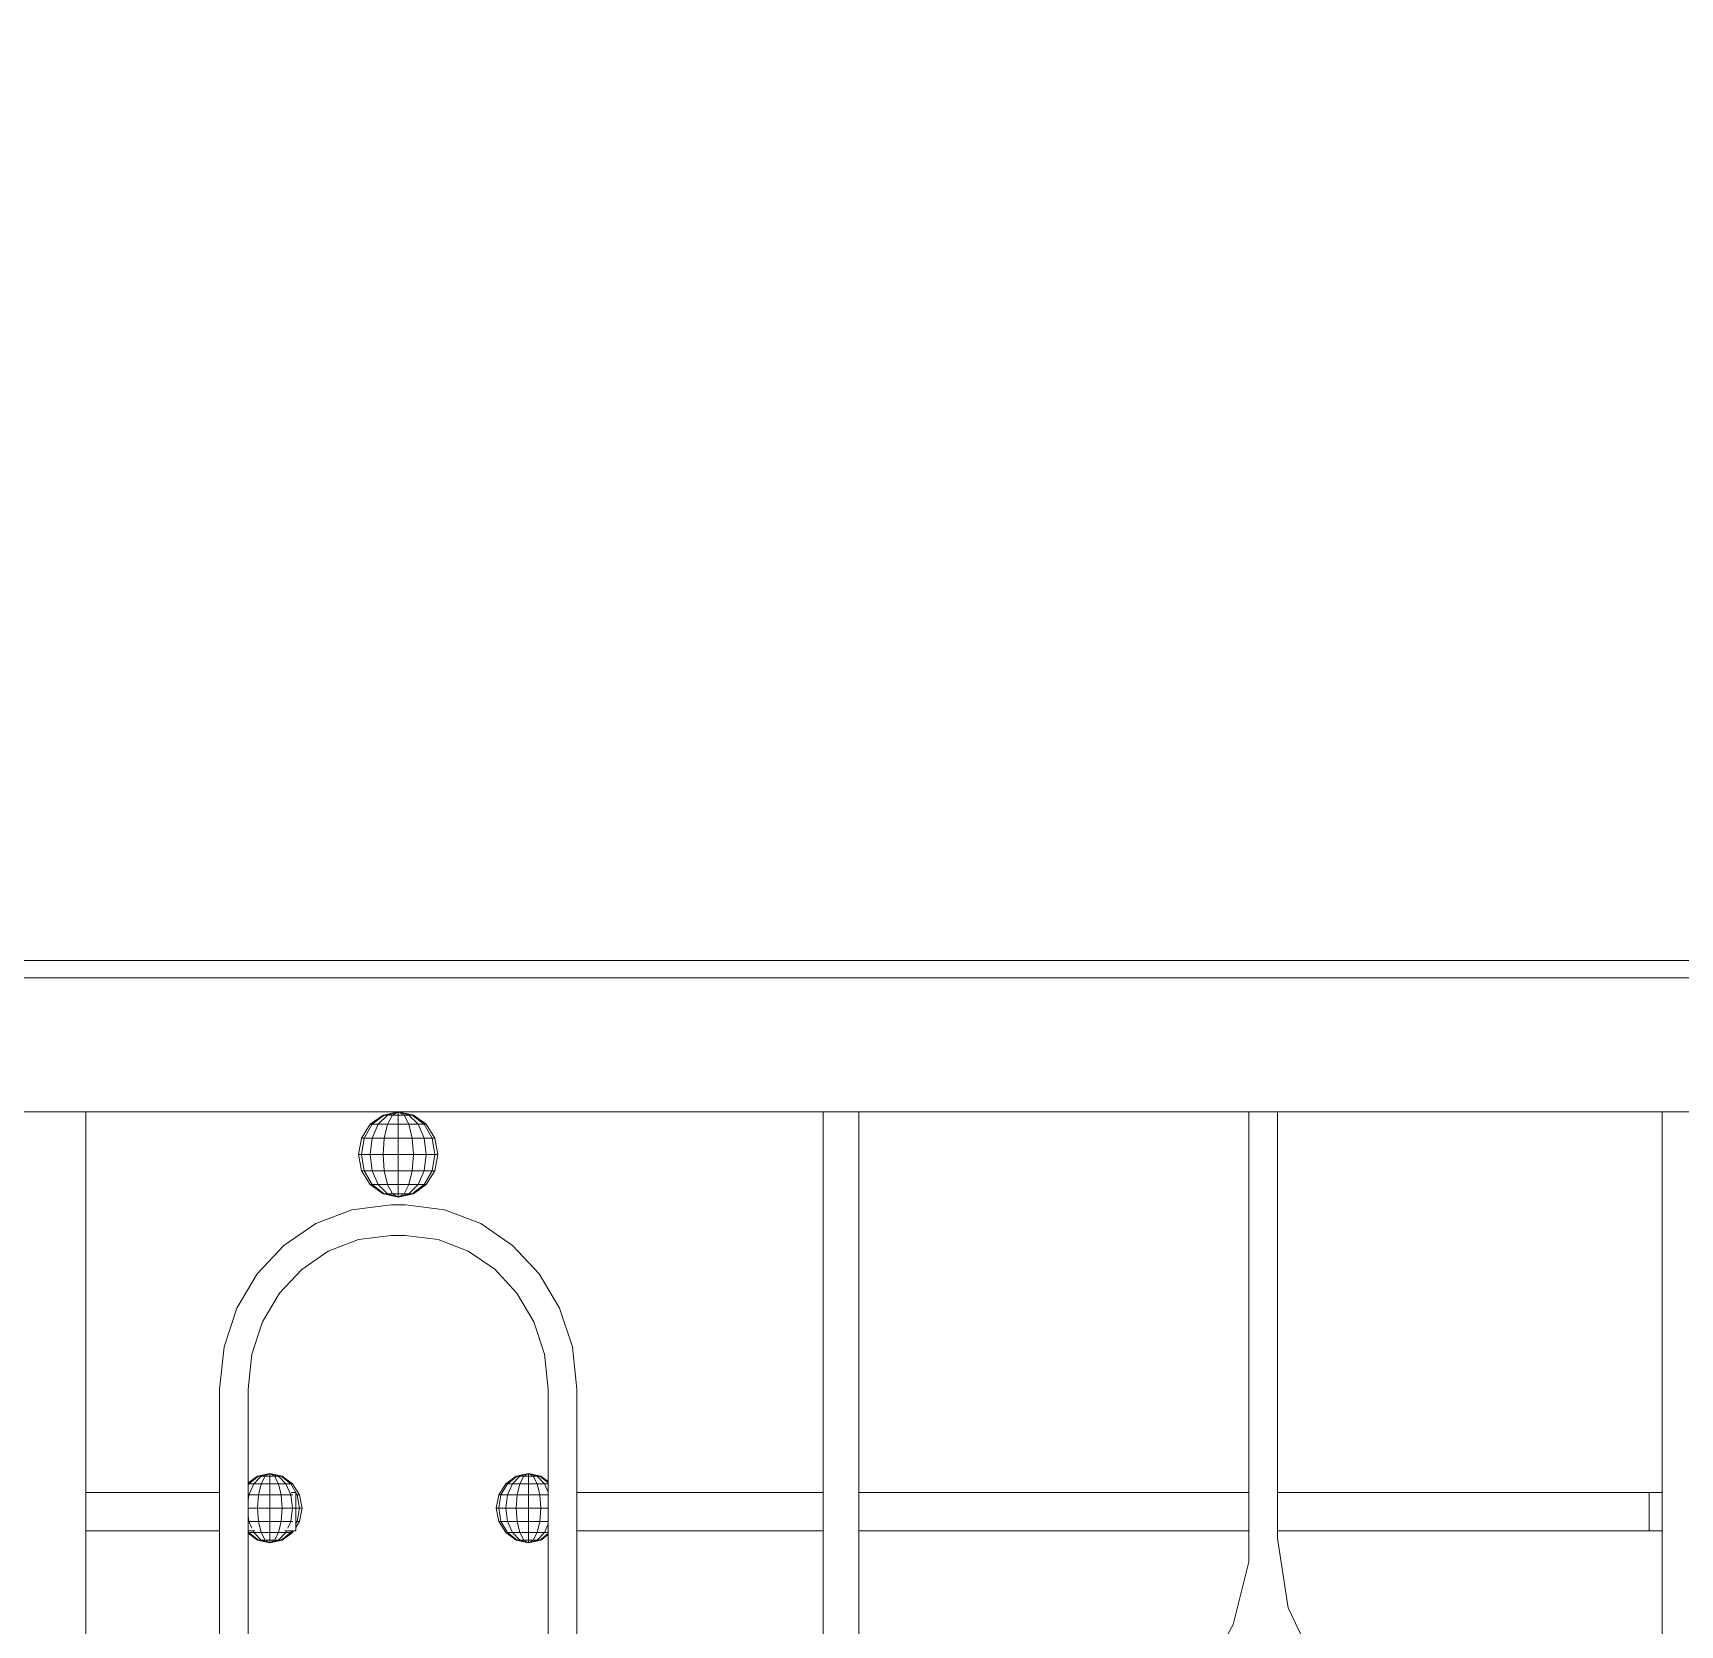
# Model space of a CAD drawing. Header units: millimetres. Extents: x 1832547 to 2001569, y -558009 to -417808.
# Drawn here: x 1917956 to 1918391.9, y -547431.7 to -547010.4 of the extents above; entities that cross this region are included whole.
import ezdxf

# ---------------------------------------------------------------- set-up
doc = ezdxf.new("R2010")
doc.units = ezdxf.units.MM
doc.header["$MEASUREMENT"] = 0
doc.layers.add('CA_manh 08', color=8, linetype='CONTINUOUS', lineweight=9)
doc.layers.add('H', color=250, linetype='CONTINUOUS')

msp = doc.modelspace()

# ---------------------------------------------------------------- hatches: boundary and pattern name
at = {"layer": 'H'}
h = msp.add_hatch(dxfattribs=at)
h.set_pattern_fill('ANSI31', color=256, scale=250, style=0)
h.paths.add_polyline_path([(1928169.95, -551249.24), (1928389.95, -551249.24), (1928389.95, -551899.24), (1928169.95, -551899.24)])
h.paths.add_polyline_path([(1928549.95, -551169.24), (1928494.95, -551169.24), (1928494.95, -551249.24), (1928389.95, -551249.24), (1928389.95, -551309.24), (1928449.95, -551309.24), (1928499.95, -551309.24), (1928499.95, -551279.24), (1928505.93, -551275.51), (1928511.56, -551271.26), (1928516.79, -551266.52), (1928521.56, -551261.33), (1928525.85, -551255.73), (1928529.63, -551249.77), (1928532.85, -551243.5), (1928535.49, -551236.96), (1928537.54, -551230.21), (1928538.97, -551223.3), (1928539.77, -551216.29), (1928539.95, -551209.24), (1928549.95, -551209.24)])
h.paths.add_polyline_path([(1928429.95, -551119.24), (1928419.95, -551119.24), (1928419.95, -551099.24), (1928389.95, -551099.24), (1928389.95, -551169.24), (1928439.95, -551169.24), (1928439.95, -551149.24), (1928429.95, -551149.24)])
h.paths.add_polyline_path([(1928169.95, -547549.24), (1928389.95, -547549.24), (1928389.95, -548199.24), (1928169.95, -548199.24)])
h.paths.add_polyline_path([(1928429.95, -547419.24), (1928419.95, -547419.24), (1928419.95, -547399.24), (1928389.95, -547399.24), (1928389.95, -547469.24), (1928439.95, -547469.24), (1928439.95, -547449.24), (1928429.95, -547449.24)])
h.paths.add_polyline_path([(1928549.95, -547469.24), (1928494.95, -547469.24), (1928494.95, -547549.24), (1928389.95, -547549.24), (1928389.95, -547609.24), (1928449.95, -547609.24), (1928499.95, -547609.24), (1928499.95, -547579.24), (1928505.93, -547575.51), (1928511.56, -547571.26), (1928516.79, -547566.52), (1928521.56, -547561.33), (1928525.85, -547555.73), (1928529.63, -547549.77), (1928532.85, -547543.5), (1928535.49, -547536.96), (1928537.54, -547530.21), (1928538.97, -547523.3), (1928539.77, -547516.29), (1928539.95, -547509.24), (1928549.95, -547509.24)])
h.paths.add_polyline_path([(1928519.95, -548909.24), (1928389.95, -548909.24), (1928389.95, -548984.24), (1928454.95, -548984.24), (1928454.95, -549034.24), (1928389.95, -549034.24), (1928389.95, -549119.24), (1928419.95, -549119.24), (1928419.95, -549099.24), (1928429.95, -549099.24), (1928429.95, -549069.24), (1928439.95, -549069.24), (1928439.95, -549049.24), (1928459.95, -549049.24), (1928469.95, -549049.24), (1928469.95, -549019.24), (1928475.93, -549015.51), (1928481.56, -549011.26), (1928486.79, -549006.52), (1928491.56, -549001.33), (1928495.85, -548995.73), (1928499.63, -548989.77), (1928502.85, -548983.5), (1928505.49, -548976.96), (1928507.54, -548970.21), (1928508.97, -548963.3), (1928509.77, -548956.29), (1928509.95, -548949.24), (1928519.95, -548949.24)])
h.paths.add_polyline_path([(1928169.95, -548599.24), (1928389.95, -548599.24), (1928389.95, -548984.24), (1928169.95, -548984.24)])
h.paths.add_polyline_path([(1928519.95, -545209.24), (1928389.95, -545209.24), (1928389.95, -545284.24), (1928454.95, -545284.24), (1928454.95, -545334.24), (1928389.95, -545334.24), (1928389.95, -545419.24), (1928419.95, -545419.24), (1928419.95, -545399.24), (1928429.95, -545399.24), (1928429.95, -545369.24), (1928439.95, -545369.24), (1928439.95, -545349.24), (1928459.95, -545349.24), (1928469.95, -545349.24), (1928469.95, -545319.24), (1928475.93, -545315.51), (1928481.56, -545311.26), (1928486.79, -545306.52), (1928491.56, -545301.33), (1928495.85, -545295.73), (1928499.63, -545289.77), (1928502.85, -545283.5), (1928505.49, -545276.96), (1928507.54, -545270.21), (1928508.97, -545263.3), (1928509.77, -545256.29), (1928509.95, -545249.24), (1928519.95, -545249.24)])
h.paths.add_polyline_path([(1928169.95, -544976.05), (1928389.95, -544976.05), (1928389.95, -545284.24), (1928169.95, -545284.24)])
edge = h.paths.add_edge_path()
edge.add_line((1926914.96, -541609.26), (1927024.91, -541609.26))
edge.add_line((1927024.91, -541609.26), (1927134.86, -541609.26))
edge.add_line((1927134.86, -541609.26), (1927134.86, -541649.26))
edge.add_line((1927134.86, -541649.26), (1927099.82, -541649.26))
edge.add_line((1927099.82, -541649.26), (1927099.82, -541674.26))
edge.add_line((1927099.82, -541674.26), (1927084.83, -541674.26))
edge.add_line((1927084.83, -541674.26), (1927084.83, -541704.26))
edge.add_arc((1927469.4, -542085.72), 541.67, 135.233, 145.9663)
edge.add_arc((1927335.16, -541979.99), 371.46, 147.8935, 165.8597)
edge.add_line((1926974.96, -541889.24), (1926939.96, -541889.24))
edge.add_line((1926939.96, -541889.24), (1926939.96, -541924.24))
edge.add_line((1926939.96, -541924.24), (1926914.96, -541924.24))
edge.add_line((1926914.96, -541924.24), (1926914.96, -541609.26))
edge = h.paths.add_edge_path()
edge.add_line((1917974.83, -541609.25), (1917864.89, -541609.25))
edge.add_line((1917864.89, -541609.25), (1917754.94, -541609.25))
edge.add_line((1917754.94, -541609.25), (1917754.94, -541649.25))
edge.add_line((1917754.94, -541649.25), (1917789.97, -541649.25))
edge.add_line((1917789.97, -541649.25), (1917789.97, -541674.25))
edge.add_line((1917789.97, -541674.25), (1917804.97, -541674.25))
edge.add_line((1917804.97, -541674.25), (1917804.97, -541704.25))
edge.add_arc((1917420.39, -542085.71), 541.67, 34.0337, 44.767, ccw=False)
edge.add_arc((1917554.63, -541979.98), 371.46, 14.1403, 32.1065, ccw=False)
edge.add_line((1917914.83, -541889.23), (1917949.83, -541889.23))
edge.add_line((1917949.83, -541889.23), (1917949.83, -541924.23))
edge.add_line((1917949.83, -541924.23), (1917974.83, -541924.23))
edge.add_line((1917974.83, -541924.23), (1917974.83, -541609.25))
h.paths.add_polyline_path([(1918829.83, -544999.23), (1918609.83, -544999.23), (1918609.83, -545284.24), (1918829.83, -545284.24)])
h.paths.add_polyline_path([(1918479.83, -545209.24), (1918609.83, -545209.24), (1918609.83, -545284.24), (1918544.83, -545284.24), (1918544.83, -545334.24), (1918609.83, -545334.24), (1918609.83, -545419.24), (1918579.83, -545419.24), (1918579.83, -545399.24), (1918569.83, -545399.24), (1918569.83, -545369.24), (1918559.83, -545369.24), (1918559.83, -545349.24), (1918539.83, -545349.24), (1918529.83, -545349.24), (1918529.83, -545319.24), (1918523.85, -545315.51), (1918518.22, -545311.26), (1918512.99, -545306.52), (1918508.22, -545301.33), (1918503.93, -545295.73), (1918500.15, -545289.77), (1918496.93, -545283.5), (1918494.29, -545276.96), (1918492.24, -545270.21), (1918490.81, -545263.3), (1918490.01, -545256.29), (1918489.83, -545249.24), (1918479.83, -545249.24)])
h.paths.add_polyline_path([(1918609.83, -548984.24), (1918829.83, -548984.24), (1918829.83, -548599.24), (1918609.83, -548599.24)])
h.paths.add_polyline_path([(1918479.83, -548909.24), (1918609.83, -548909.24), (1918609.83, -548984.24), (1918544.83, -548984.24), (1918544.83, -549034.24), (1918609.83, -549034.24), (1918609.83, -549119.24), (1918579.83, -549119.24), (1918579.83, -549099.24), (1918569.83, -549099.24), (1918569.83, -549069.24), (1918559.83, -549069.24), (1918559.83, -549049.24), (1918539.83, -549049.24), (1918529.83, -549049.24), (1918529.83, -549019.24), (1918523.85, -549015.51), (1918518.22, -549011.26), (1918512.99, -549006.52), (1918508.22, -549001.33), (1918503.93, -548995.73), (1918500.15, -548989.77), (1918496.93, -548983.5), (1918494.29, -548976.96), (1918492.24, -548970.21), (1918490.81, -548963.3), (1918490.01, -548956.29), (1918489.83, -548949.24), (1918479.83, -548949.24)])
h.paths.add_polyline_path([(1929090.07, -544779.89), (1929089.95, -544780.02), (1929089.95, -544780.04)])

# ---------------------------------------------------------------- linework, layer by layer
at = {"layer": 'CA_manh 08'}
for p, q in [((1917279.83, -547255.88), (1918632.11, -547255.88)), ((1918632.11, -547260.46), (1917279.83, -547260.46)), ((1917969.94, -547295.88), (1917942.01, -547295.88)), ((1917969.94, -547396.65), (1917969.94, -547295.88)), ((1917969.94, -547295.88), (1918052.64, -547295.88)), ((1918042.93, -547302.85), (1918045.2, -547299.19)), ((1918043.66, -547302.85), (1918045.77, -547299.19)), ((1918045.2, -547299.19), (1918048.62, -547296.74)), ((1918045.77, -547299.19), (1918045.2, -547299.19)), ((1918045.77, -547299.19), (1918048.92, -547296.74)), ((1918047.38, -547299.19), (1918045.77, -547299.19)), ((1918045.77, -547302.85), (1918047.38, -547299.19)), ((1918047.38, -547299.19), (1918049.8, -547296.74)), ((1918049.8, -547299.19), (1918047.38, -547299.19)), ((1918048.62, -547296.74), (1918052.64, -547295.88)), ((1918048.92, -547296.74), (1918048.62, -547296.74)), ((1918048.92, -547296.74), (1918052.64, -547295.88)), ((1918049.8, -547296.74), (1918048.92, -547296.74)), ((1918048.92, -547302.85), (1918049.8, -547299.19)), ((1918049.8, -547296.74), (1918052.64, -547295.88)), ((1918051.1, -547296.74), (1918049.8, -547296.74)), ((1918049.8, -547299.19), (1918051.1, -547296.74)), ((1918052.64, -547299.19), (1918049.8, -547299.19)), ((1918051.1, -547296.74), (1918052.64, -547295.88)), ((1918052.64, -547296.74), (1918051.1, -547296.74)), ((1918052.64, -547295.88), (1918052.64, -547296.74)), ((1918054.18, -547296.74), (1918052.64, -547295.88)), ((1918055.49, -547296.74), (1918052.64, -547295.88)), ((1918056.36, -547296.74), (1918052.64, -547295.88)), ((1918056.66, -547296.74), (1918052.64, -547295.88)), ((1918052.64, -547295.88), (1918165.1, -547295.88)), ((1918054.18, -547296.74), (1918052.64, -547296.74)), ((1918052.64, -547296.74), (1918052.64, -547299.19)), ((1918055.49, -547299.19), (1918052.64, -547299.19)), ((1918052.64, -547299.19), (1918052.64, -547302.85)), ((1918055.49, -547296.74), (1918054.18, -547296.74)), ((1918055.49, -547299.19), (1918054.18, -547296.74)), ((1918056.36, -547296.74), (1918055.49, -547296.74)), ((1918057.9, -547299.19), (1918055.49, -547296.74)), ((1918057.9, -547299.19), (1918055.49, -547299.19)), ((1918056.36, -547302.85), (1918055.49, -547299.19)), ((1918056.66, -547296.74), (1918056.36, -547296.74)), ((1918059.51, -547299.19), (1918056.36, -547296.74)), ((1918060.08, -547299.19), (1918056.66, -547296.74)), ((1918632.11, -547295.88), (1918057.19, -547295.88)), ((1918059.51, -547299.19), (1918057.9, -547299.19)), ((1918059.51, -547302.85), (1918057.9, -547299.19)), ((1918060.08, -547299.19), (1918059.51, -547299.19)), ((1918061.62, -547302.85), (1918059.51, -547299.19)), ((1918062.36, -547302.85), (1918060.08, -547299.19)), ((1918174.56, -547295.88), (1918165.1, -547295.88)), ((1918165.1, -547295.88), (1918165.1, -547396.65)), ((1918174.56, -547295.88), (1918277.76, -547295.88)), ((1918174.56, -547396.65), (1918174.56, -547295.88)), ((1918277.76, -547295.88), (1918277.76, -547396.65)), ((1918277.76, -547295.88), (1918285.33, -547295.88)), ((1918285.33, -547396.65), (1918285.33, -547295.88)), ((1918285.33, -547295.88), (1918387.18, -547295.88)), ((1918387.18, -547295.88), (1918396.64, -547295.88)), ((1918387.18, -547295.88), (1918387.18, -547396.65)), ((1918042.13, -547307.17), (1918042.93, -547302.85)), ((1918043.66, -547302.85), (1918042.93, -547302.85)), ((1918042.93, -547307.17), (1918043.66, -547302.85)), ((1918045.77, -547302.85), (1918043.66, -547302.85)), ((1918045.2, -547307.17), (1918045.77, -547302.85)), ((1918048.92, -547302.85), (1918045.77, -547302.85)), ((1918048.62, -547307.17), (1918048.92, -547302.85)), ((1918052.64, -547302.85), (1918048.92, -547302.85)), ((1918056.36, -547302.85), (1918052.64, -547302.85)), ((1918052.64, -547302.85), (1918052.64, -547307.17)), ((1918059.51, -547302.85), (1918056.36, -547302.85)), ((1918056.66, -547307.17), (1918056.36, -547302.85)), ((1918061.62, -547302.85), (1918059.51, -547302.85)), ((1918060.08, -547307.17), (1918059.51, -547302.85)), ((1918062.36, -547302.85), (1918061.62, -547302.85)), ((1918062.36, -547307.17), (1918061.62, -547302.85)), ((1918063.16, -547307.17), (1918062.36, -547302.85)), ((1918042.93, -547307.17), (1918042.13, -547307.17)), ((1918042.93, -547311.5), (1918042.13, -547307.17)), ((1918045.2, -547307.17), (1918042.93, -547307.17)), ((1918043.66, -547311.5), (1918042.93, -547307.17)), ((1918048.62, -547307.17), (1918045.2, -547307.17)), ((1918045.77, -547311.5), (1918045.2, -547307.17)), ((1918052.64, -547307.17), (1918048.62, -547307.17)), ((1918048.92, -547311.5), (1918048.62, -547307.17)), ((1918056.66, -547307.17), (1918052.64, -547307.17)), ((1918052.64, -547307.17), (1918052.64, -547311.5)), ((1918056.36, -547311.5), (1918056.66, -547307.17)), ((1918060.08, -547307.17), (1918056.66, -547307.17)), ((1918059.51, -547311.5), (1918060.08, -547307.17)), ((1918062.36, -547307.17), (1918060.08, -547307.17)), ((1918061.62, -547311.5), (1918062.36, -547307.17)), ((1918063.16, -547307.17), (1918062.36, -547307.17)), ((1918062.36, -547311.5), (1918063.16, -547307.17)), ((1918043.66, -547311.5), (1918042.93, -547311.5)), ((1918045.2, -547315.16), (1918042.93, -547311.5)), ((1918045.77, -547311.5), (1918043.66, -547311.5)), ((1918045.77, -547315.16), (1918043.66, -547311.5)), ((1918048.92, -547311.5), (1918045.77, -547311.5)), ((1918047.38, -547315.16), (1918045.77, -547311.5)), ((1918052.64, -547311.5), (1918048.92, -547311.5)), ((1918049.8, -547315.16), (1918048.92, -547311.5)), ((1918056.36, -547311.5), (1918052.64, -547311.5)), ((1918052.64, -547311.5), (1918052.64, -547315.16)), ((1918055.49, -547315.16), (1918056.36, -547311.5)), ((1918059.51, -547311.5), (1918056.36, -547311.5)), ((1918057.9, -547315.16), (1918059.51, -547311.5)), ((1918061.62, -547311.5), (1918059.51, -547311.5)), ((1918059.51, -547315.16), (1918061.62, -547311.5)), ((1918060.08, -547315.16), (1918062.36, -547311.5)), ((1918062.36, -547311.5), (1918061.62, -547311.5)), ((1918045.77, -547315.16), (1918045.2, -547315.16)), ((1918048.62, -547317.61), (1918045.2, -547315.16)), ((1918047.38, -547315.16), (1918045.77, -547315.16)), ((1918048.92, -547317.61), (1918045.77, -547315.16)), ((1918049.8, -547315.16), (1918047.38, -547315.16)), ((1918049.8, -547317.61), (1918047.38, -547315.16)), ((1918052.64, -547315.16), (1918049.8, -547315.16)), ((1918051.1, -547317.61), (1918049.8, -547315.16)), ((1918055.49, -547315.16), (1918052.64, -547315.16)), ((1918052.64, -547315.16), (1918052.64, -547317.61)), ((1918054.18, -547317.61), (1918055.49, -547315.16)), ((1918057.9, -547315.16), (1918055.49, -547315.16)), ((1918055.49, -547317.61), (1918057.9, -547315.16)), ((1918056.36, -547317.61), (1918059.51, -547315.16)), ((1918056.66, -547317.61), (1918060.08, -547315.16)), ((1918059.51, -547315.16), (1918057.9, -547315.16)), ((1918059.51, -547315.16), (1918060.08, -547315.16)), ((1918050.75, -547320.5), (1918040.35, -547321.79)), ((1918048.92, -547317.61), (1918048.62, -547317.61)), ((1918052.64, -547318.47), (1918048.62, -547317.61)), ((1918049.8, -547317.61), (1918048.92, -547317.61)), ((1918052.64, -547318.47), (1918048.92, -547317.61)), ((1918051.1, -547317.61), (1918049.8, -547317.61)), ((1918052.64, -547318.47), (1918049.8, -547317.61)), ((1918054.54, -547320.5), (1918050.75, -547320.5)), ((1918052.64, -547317.61), (1918051.1, -547317.61)), ((1918052.64, -547318.47), (1918051.1, -547317.61)), ((1918054.18, -547317.61), (1918052.64, -547317.61)), ((1918052.64, -547317.61), (1918052.64, -547318.47)), ((1918052.64, -547318.47), (1918056.66, -547317.61)), ((1918052.64, -547318.47), (1918056.36, -547317.61)), ((1918052.64, -547318.47), (1918055.49, -547317.61)), ((1918052.64, -547318.47), (1918054.18, -547317.61)), ((1918055.49, -547317.61), (1918054.18, -547317.61)), ((1918064.94, -547321.79), (1918054.54, -547320.5)), ((1918056.36, -547317.61), (1918055.49, -547317.61)), ((1918056.66, -547317.61), (1918056.36, -547317.61)), ((1918030.8, -547325.47), (1918022.37, -547331.23)), ((1918040.35, -547321.79), (1918030.8, -547325.47)), ((1918074.49, -547325.47), (1918064.94, -547321.79)), ((1918082.92, -547331.23), (1918074.49, -547325.47)), ((1918034.14, -547332.77), (1918042.11, -547329.71)), ((1918042.11, -547329.71), (1918050.78, -547328.63)), ((1918050.78, -547328.63), (1918054.51, -547328.63)), ((1918054.51, -547328.63), (1918063.18, -547329.71)), ((1918063.18, -547329.71), (1918071.15, -547332.77)), ((1918022.37, -547331.23), (1918015.33, -547338.78)), ((1918027.11, -547337.58), (1918034.14, -547332.77)), ((1918071.15, -547332.77), (1918078.18, -547337.57)), ((1918089.96, -547338.78), (1918082.92, -547331.23)), ((1918015.33, -547338.78), (1918009.97, -547347.84)), ((1918021.24, -547343.88), (1918027.11, -547337.58)), ((1918078.18, -547337.57), (1918084.05, -547343.87)), ((1918095.32, -547347.84), (1918089.96, -547338.78)), ((1918016.77, -547351.43), (1918021.24, -547343.88)), ((1918084.05, -547343.87), (1918088.52, -547351.43)), ((1918009.97, -547347.84), (1918006.55, -547358.1)), ((1918013.92, -547359.99), (1918016.77, -547351.43)), ((1918088.52, -547351.43), (1918091.37, -547359.99)), ((1918098.74, -547358.1), (1918095.32, -547347.84)), ((1918006.55, -547358.1), (1918005.35, -547369.27)), ((1918012.92, -547369.31), (1918013.92, -547359.99)), ((1918091.37, -547359.99), (1918092.37, -547369.31)), ((1918099.94, -547369.27), (1918098.74, -547358.1)), ((1918005.35, -547369.27), (1918005.35, -547396.65)), ((1918012.92, -547394.11), (1918012.92, -547369.31)), ((1918092.37, -547369.31), (1918092.37, -547393.75)), ((1918099.94, -547396.65), (1918099.94, -547369.27)), ((1918012.92, -547394.11), (1918015.42, -547392.32)), ((1918012.92, -547394.3), (1918012.92, -547394.11)), ((1918013.11, -547394.3), (1918012.92, -547394.3)), ((1918012.92, -547394.64), (1918013.11, -547394.3)), ((1918012.92, -547394.64), (1918012.92, -547394.3)), ((1918012.92, -547396.65), (1918012.92, -547394.64)), ((1918013.11, -547394.3), (1918015.66, -547392.32)), ((1918014.42, -547394.3), (1918013.11, -547394.3)), ((1918013.11, -547397.27), (1918014.42, -547394.3)), ((1918014.42, -547394.3), (1918016.37, -547392.32)), ((1918016.37, -547394.3), (1918014.42, -547394.3)), ((1918015.42, -547392.32), (1918018.67, -547391.62)), ((1918015.66, -547392.32), (1918015.42, -547392.32)), ((1918015.66, -547392.32), (1918018.67, -547391.62)), ((1918016.37, -547392.32), (1918015.66, -547392.32)), ((1918015.66, -547397.27), (1918016.37, -547394.3)), ((1918016.37, -547392.32), (1918018.67, -547391.62)), ((1918017.43, -547392.32), (1918016.37, -547392.32)), ((1918016.37, -547394.3), (1918017.43, -547392.32)), ((1918018.67, -547394.3), (1918016.37, -547394.3)), ((1918017.43, -547392.32), (1918018.67, -547391.62)), ((1918018.67, -547392.32), (1918017.43, -547392.32)), ((1918018.67, -547391.62), (1918018.67, -547392.32)), ((1918021.93, -547392.32), (1918018.67, -547391.62)), ((1918021.68, -547392.32), (1918018.67, -547391.62)), ((1918020.98, -547392.32), (1918018.67, -547391.62)), ((1918019.92, -547392.32), (1918018.67, -547391.62)), ((1918019.92, -547392.32), (1918018.67, -547392.32)), ((1918018.67, -547392.32), (1918018.67, -547394.3)), ((1918020.98, -547394.3), (1918018.67, -547394.3)), ((1918018.67, -547394.3), (1918018.67, -547397.27)), ((1918020.98, -547392.32), (1918019.92, -547392.32)), ((1918020.98, -547394.3), (1918019.92, -547392.32)), ((1918021.68, -547392.32), (1918020.98, -547392.32)), ((1918022.93, -547394.3), (1918020.98, -547392.32)), ((1918022.93, -547394.3), (1918020.98, -547394.3)), ((1918021.68, -547397.27), (1918020.98, -547394.3)), ((1918021.68, -547392.32), (1918021.93, -547392.32)), ((1918024.24, -547394.3), (1918021.68, -547392.32)), ((1918024.69, -547394.3), (1918021.93, -547392.32)), ((1918024.24, -547394.3), (1918022.93, -547394.3)), ((1918024.24, -547397.27), (1918022.93, -547394.3)), ((1918024.69, -547394.3), (1918024.24, -547394.3)), ((1918025.53, -547396.65), (1918024.24, -547394.3)), ((1918026.54, -547397.27), (1918024.69, -547394.3)), ((1918079.25, -547397.27), (1918081.1, -547394.3)), ((1918079.85, -547397.27), (1918081.56, -547394.3)), ((1918081.1, -547394.3), (1918083.86, -547392.32)), ((1918081.56, -547394.3), (1918081.1, -547394.3)), ((1918081.56, -547394.3), (1918084.11, -547392.32)), ((1918082.86, -547394.3), (1918081.56, -547394.3)), ((1918081.56, -547397.27), (1918082.86, -547394.3)), ((1918082.86, -547394.3), (1918084.82, -547392.32)), ((1918084.82, -547394.3), (1918082.86, -547394.3)), ((1918083.86, -547392.32), (1918087.12, -547391.62)), ((1918084.11, -547392.32), (1918083.86, -547392.32)), ((1918084.11, -547392.32), (1918087.12, -547391.62)), ((1918084.82, -547392.32), (1918084.11, -547392.32)), ((1918084.11, -547397.27), (1918084.82, -547394.3)), ((1918084.82, -547392.32), (1918087.12, -547391.62)), ((1918085.87, -547392.32), (1918084.82, -547392.32)), ((1918084.82, -547394.3), (1918085.87, -547392.32)), ((1918087.12, -547394.3), (1918084.82, -547394.3)), ((1918085.87, -547392.32), (1918087.12, -547391.62)), ((1918087.12, -547392.32), (1918085.87, -547392.32)), ((1918087.12, -547391.62), (1918087.12, -547392.32)), ((1918090.38, -547392.32), (1918087.12, -547391.62)), ((1918090.13, -547392.32), (1918087.12, -547391.62)), ((1918089.42, -547392.32), (1918087.12, -547391.62)), ((1918088.37, -547392.32), (1918087.12, -547391.62)), ((1918088.37, -547392.32), (1918087.12, -547392.32)), ((1918087.12, -547392.32), (1918087.12, -547394.3)), ((1918089.42, -547394.3), (1918087.12, -547394.3)), ((1918087.12, -547394.3), (1918087.12, -547397.27)), ((1918089.42, -547392.32), (1918088.37, -547392.32)), ((1918089.42, -547394.3), (1918088.37, -547392.32)), ((1918090.13, -547392.32), (1918089.42, -547392.32)), ((1918091.37, -547394.3), (1918089.42, -547392.32)), ((1918091.37, -547394.3), (1918089.42, -547394.3)), ((1918090.13, -547397.27), (1918089.42, -547394.3)), ((1918090.13, -547392.32), (1918090.38, -547392.32)), ((1918092.37, -547394.06), (1918090.13, -547392.32)), ((1918092.37, -547393.75), (1918090.38, -547392.32)), ((1918092.37, -547394.3), (1918091.37, -547394.3)), ((1918092.37, -547396.57), (1918091.37, -547394.3)), ((1918092.37, -547393.75), (1918092.37, -547394.06)), ((1918092.37, -547394.06), (1918092.37, -547394.3)), ((1918092.37, -547394.3), (1918092.37, -547396.57)), ((1917969.94, -547396.65), (1918005.35, -547396.65)), ((1917969.94, -547396.65), (1917969.94, -547406.81)), ((1918005.35, -547396.65), (1918005.35, -547406.81)), ((1918012.92, -547396.65), (1918013.04, -547396.65)), ((1918012.92, -547397.27), (1918012.92, -547396.65)), ((1918013.11, -547397.27), (1918012.92, -547397.27)), ((1918012.92, -547398.74), (1918013.11, -547397.27)), ((1918012.92, -547398.74), (1918012.92, -547397.27)), ((1918012.92, -547400.77), (1918012.92, -547398.74)), ((1918015.66, -547397.27), (1918013.11, -547397.27)), ((1918015.42, -547400.77), (1918015.66, -547397.27)), ((1918018.67, -547397.27), (1918015.66, -547397.27)), ((1918021.68, -547397.27), (1918018.67, -547397.27)), ((1918018.67, -547397.27), (1918018.67, -547400.77)), ((1918024.24, -547397.27), (1918021.68, -547397.27)), ((1918021.93, -547400.77), (1918021.68, -547397.27)), ((1918024.77, -547397.27), (1918024.24, -547397.27)), ((1918024.69, -547400.77), (1918024.24, -547397.27)), ((1918024.31, -547396.65), (1918025.53, -547396.65)), ((1918025.94, -547397.27), (1918025.53, -547396.65)), ((1918025.53, -547396.65), (1918025.53, -547397.27)), ((1918025.94, -547397.27), (1918025.53, -547397.27)), ((1918025.53, -547397.27), (1918025.53, -547400.77)), ((1918026.54, -547397.27), (1918025.94, -547397.27)), ((1918026.54, -547400.77), (1918025.94, -547397.27)), ((1918027.19, -547400.77), (1918026.54, -547397.27)), ((1918078.61, -547400.77), (1918079.25, -547397.27)), ((1918079.85, -547397.27), (1918079.25, -547397.27)), ((1918079.25, -547400.77), (1918079.85, -547397.27)), ((1918081.56, -547397.27), (1918079.85, -547397.27)), ((1918081.1, -547400.77), (1918081.56, -547397.27)), ((1918084.11, -547397.27), (1918081.56, -547397.27)), ((1918083.86, -547400.77), (1918084.11, -547397.27)), ((1918087.12, -547397.27), (1918084.11, -547397.27)), ((1918090.13, -547397.27), (1918087.12, -547397.27)), ((1918087.12, -547397.27), (1918087.12, -547400.77)), ((1918092.37, -547397.27), (1918090.13, -547397.27)), ((1918090.38, -547400.77), (1918090.13, -547397.27)), ((1918092.37, -547396.57), (1918092.37, -547397.27)), ((1918092.37, -547397.27), (1918092.37, -547400.77)), ((1918165.1, -547396.65), (1918099.94, -547396.65)), ((1918099.94, -547406.81), (1918099.94, -547396.65)), ((1918165.1, -547396.65), (1918165.1, -547406.81)), ((1918277.76, -547396.65), (1918174.56, -547396.65)), ((1918174.56, -547406.81), (1918174.56, -547396.65)), ((1918277.76, -547406.81), (1918277.76, -547396.65)), ((1918383.76, -547396.65), (1918285.33, -547396.65)), ((1918285.33, -547396.65), (1918285.33, -547406.81)), ((1918383.76, -547406.81), (1918383.76, -547396.65)), ((1918383.76, -547396.65), (1918387.18, -547396.65)), ((1918387.18, -547406.81), (1918387.18, -547396.65)), ((1918015.42, -547400.77), (1918012.92, -547400.77)), ((1918012.92, -547402.79), (1918012.92, -547400.77)), ((1918013.11, -547404.27), (1918012.92, -547402.79)), ((1918012.92, -547404.27), (1918012.92, -547402.79)), ((1918013.11, -547404.27), (1918012.92, -547404.27)), ((1918012.92, -547406.81), (1918012.92, -547404.27)), ((1918015.66, -547404.27), (1918013.11, -547404.27)), ((1918013.91, -547406.07), (1918013.11, -547404.27)), ((1918018.67, -547400.77), (1918015.42, -547400.77)), ((1918015.66, -547404.27), (1918015.42, -547400.77)), ((1918018.67, -547404.27), (1918015.66, -547404.27)), ((1918016.37, -547407.23), (1918015.66, -547404.27)), ((1918021.93, -547400.77), (1918018.67, -547400.77)), ((1918018.67, -547400.77), (1918018.67, -547404.27)), ((1918021.68, -547404.27), (1918018.67, -547404.27)), ((1918018.67, -547404.27), (1918018.67, -547407.23)), ((1918020.98, -547407.23), (1918021.68, -547404.27)), ((1918021.68, -547404.27), (1918021.93, -547400.77)), ((1918024.24, -547404.27), (1918021.68, -547404.27)), ((1918024.69, -547400.77), (1918021.93, -547400.77)), ((1918023.44, -547406.07), (1918024.24, -547404.27)), ((1918024.24, -547404.27), (1918024.69, -547400.77)), ((1918024.77, -547404.27), (1918024.24, -547404.27)), ((1918025.53, -547400.77), (1918024.69, -547400.77)), ((1918026.54, -547400.77), (1918025.53, -547400.77)), ((1918025.53, -547400.77), (1918025.53, -547404.27)), ((1918025.94, -547404.27), (1918025.53, -547404.27)), ((1918025.53, -547405.88), (1918026.54, -547404.27)), ((1918025.53, -547404.97), (1918025.94, -547404.27)), ((1918025.53, -547404.27), (1918025.53, -547404.97)), ((1918025.94, -547404.27), (1918026.54, -547400.77)), ((1918026.54, -547404.27), (1918025.94, -547404.27)), ((1918027.19, -547400.77), (1918026.54, -547400.77)), ((1918026.54, -547404.27), (1918027.19, -547400.77)), ((1918079.25, -547400.77), (1918078.61, -547400.77)), ((1918079.25, -547404.27), (1918078.61, -547400.77)), ((1918081.1, -547400.77), (1918079.25, -547400.77)), ((1918079.85, -547404.27), (1918079.25, -547400.77)), ((1918079.85, -547404.27), (1918079.25, -547404.27)), ((1918081.1, -547407.23), (1918079.25, -547404.27)), ((1918081.56, -547404.27), (1918079.85, -547404.27)), ((1918081.56, -547407.23), (1918079.85, -547404.27)), ((1918083.86, -547400.77), (1918081.1, -547400.77)), ((1918081.56, -547404.27), (1918081.1, -547400.77)), ((1918084.11, -547404.27), (1918081.56, -547404.27)), ((1918082.86, -547407.23), (1918081.56, -547404.27)), ((1918087.12, -547400.77), (1918083.86, -547400.77)), ((1918084.11, -547404.27), (1918083.86, -547400.77)), ((1918087.12, -547404.27), (1918084.11, -547404.27)), ((1918084.82, -547407.23), (1918084.11, -547404.27)), ((1918090.38, -547400.77), (1918087.12, -547400.77)), ((1918087.12, -547400.77), (1918087.12, -547404.27)), ((1918090.13, -547404.27), (1918087.12, -547404.27)), ((1918087.12, -547404.27), (1918087.12, -547407.23)), ((1918089.42, -547407.23), (1918090.13, -547404.27)), ((1918090.13, -547404.27), (1918090.38, -547400.77)), ((1918092.37, -547404.27), (1918090.13, -547404.27)), ((1918092.37, -547400.77), (1918090.38, -547400.77)), ((1918092.37, -547400.77), (1918092.37, -547404.27)), ((1918092.37, -547404.27), (1918092.37, -547404.97)), ((1918005.35, -547406.81), (1917969.94, -547406.81)), ((1917969.94, -547919.08), (1917969.94, -547406.81)), ((1918005.35, -547406.81), (1918005.35, -547919.08)), ((1918014.23, -547406.81), (1918012.92, -547406.81)), ((1918012.92, -547406.9), (1918012.92, -547406.81)), ((1918013.11, -547407.23), (1918012.92, -547406.9)), ((1918012.92, -547407.23), (1918012.92, -547406.9)), ((1918013.11, -547407.23), (1918012.92, -547407.23)), ((1918012.92, -547407.42), (1918012.92, -547407.23)), ((1918015.42, -547409.22), (1918012.92, -547407.42)), ((1918012.92, -547917.31), (1918012.92, -547407.42)), ((1918014.42, -547407.23), (1918013.11, -547407.23)), ((1918015.66, -547409.22), (1918013.11, -547407.23)), ((1918014.42, -547407.23), (1918014.23, -547406.81)), ((1918014.72, -547406.81), (1918014.23, -547406.81)), ((1918016.37, -547407.23), (1918014.42, -547407.23)), ((1918016.37, -547409.22), (1918014.42, -547407.23)), ((1918018.67, -547407.23), (1918016.37, -547407.23)), ((1918017.43, -547409.22), (1918016.37, -547407.23)), ((1918020.98, -547407.23), (1918018.67, -547407.23)), ((1918018.67, -547407.23), (1918018.67, -547409.22)), ((1918019.92, -547409.22), (1918020.98, -547407.23)), ((1918022.93, -547407.23), (1918020.98, -547407.23)), ((1918020.98, -547409.22), (1918022.93, -547407.23)), ((1918021.68, -547409.22), (1918024.24, -547407.23)), ((1918021.93, -547409.22), (1918024.69, -547407.23)), ((1918023.12, -547406.81), (1918022.63, -547406.81)), ((1918022.93, -547407.23), (1918023.12, -547406.81)), ((1918024.24, -547407.23), (1918022.93, -547407.23)), ((1918024.48, -547406.81), (1918023.12, -547406.81)), ((1918024.24, -547407.23), (1918024.48, -547406.81)), ((1918024.24, -547407.23), (1918024.69, -547407.23)), ((1918024.96, -547406.81), (1918024.48, -547406.81)), ((1918024.69, -547407.23), (1918024.96, -547406.81)), ((1918024.96, -547406.81), (1918025.53, -547406.81)), ((1918025.53, -547404.97), (1918025.53, -547405.88)), ((1918025.53, -547406.81), (1918025.53, -547405.88)), ((1918081.56, -547407.23), (1918081.1, -547407.23)), ((1918083.86, -547409.22), (1918081.1, -547407.23)), ((1918082.86, -547407.23), (1918081.56, -547407.23)), ((1918084.11, -547409.22), (1918081.56, -547407.23)), ((1918084.82, -547407.23), (1918082.86, -547407.23)), ((1918084.82, -547409.22), (1918082.86, -547407.23)), ((1918087.12, -547407.23), (1918084.82, -547407.23)), ((1918085.87, -547409.22), (1918084.82, -547407.23)), ((1918089.42, -547407.23), (1918087.12, -547407.23)), ((1918087.12, -547407.23), (1918087.12, -547409.22)), ((1918088.37, -547409.22), (1918089.42, -547407.23)), ((1918091.37, -547407.23), (1918089.42, -547407.23)), ((1918089.42, -547409.22), (1918091.37, -547407.23)), ((1918090.13, -547409.22), (1918092.37, -547407.47)), ((1918090.38, -547409.22), (1918092.37, -547407.78)), ((1918091.37, -547407.23), (1918092.37, -547404.97)), ((1918092.37, -547407.23), (1918091.37, -547407.23)), ((1918092.37, -547404.97), (1918092.37, -547407.23)), ((1918092.37, -547407.23), (1918092.37, -547407.47)), ((1918092.37, -547407.47), (1918092.37, -547407.78)), ((1918092.37, -547407.78), (1918092.37, -547923.97)), ((1918099.94, -547406.81), (1918165.1, -547406.81)), ((1918099.94, -547919.08), (1918099.94, -547406.81)), ((1918165.1, -547406.81), (1918165.1, -547919.08)), ((1918174.56, -547406.81), (1918277.76, -547406.81)), ((1918174.56, -547919.08), (1918174.56, -547406.81)), ((1918277.76, -547414.97), (1918277.76, -547406.81)), ((1918285.33, -547408.8), (1918285.33, -547406.81)), ((1918285.33, -547406.81), (1918383.76, -547406.81)), ((1918285.33, -547408.8), (1918288.17, -547427.11)), ((1918387.18, -547406.81), (1918383.76, -547406.81)), ((1918387.18, -547406.81), (1918387.18, -547919.08)), ((1918015.66, -547409.22), (1918015.42, -547409.22)), ((1918018.67, -547409.91), (1918015.42, -547409.22)), ((1918016.37, -547409.22), (1918015.66, -547409.22)), ((1918018.67, -547409.91), (1918015.66, -547409.22)), ((1918017.43, -547409.22), (1918016.37, -547409.22)), ((1918018.67, -547409.91), (1918016.37, -547409.22)), ((1918018.67, -547409.22), (1918017.43, -547409.22)), ((1918018.67, -547409.91), (1918017.43, -547409.22)), ((1918019.92, -547409.22), (1918018.67, -547409.22)), ((1918018.67, -547409.22), (1918018.67, -547409.91)), ((1918018.67, -547409.91), (1918021.93, -547409.22)), ((1918018.67, -547409.91), (1918021.68, -547409.22)), ((1918018.67, -547409.91), (1918020.98, -547409.22)), ((1918018.67, -547409.91), (1918019.92, -547409.22)), ((1918020.98, -547409.22), (1918019.92, -547409.22)), ((1918021.68, -547409.22), (1918020.98, -547409.22)), ((1918021.93, -547409.22), (1918021.68, -547409.22)), ((1918084.11, -547409.22), (1918083.86, -547409.22)), ((1918087.12, -547409.91), (1918083.86, -547409.22)), ((1918084.82, -547409.22), (1918084.11, -547409.22)), ((1918087.12, -547409.91), (1918084.11, -547409.22)), ((1918085.87, -547409.22), (1918084.82, -547409.22)), ((1918087.12, -547409.91), (1918084.82, -547409.22)), ((1918087.12, -547409.22), (1918085.87, -547409.22)), ((1918087.12, -547409.91), (1918085.87, -547409.22)), ((1918088.37, -547409.22), (1918087.12, -547409.22)), ((1918087.12, -547409.22), (1918087.12, -547409.91)), ((1918087.12, -547409.91), (1918090.38, -547409.22)), ((1918087.12, -547409.91), (1918090.13, -547409.22)), ((1918087.12, -547409.91), (1918089.42, -547409.22)), ((1918087.12, -547409.91), (1918088.37, -547409.22)), ((1918089.42, -547409.22), (1918088.37, -547409.22)), ((1918090.13, -547409.22), (1918089.42, -547409.22)), ((1918090.38, -547409.22), (1918090.13, -547409.22)), ((1918273.61, -547431.59), (1918277.76, -547414.97)), ((1918288.17, -547427.11), (1918295.76, -547442.9)), ((1918265.56, -547446.21), (1918273.61, -547431.59))]:
    msp.add_line(p, q, dxfattribs=at)

doc.saveas('drawing.dxf')
